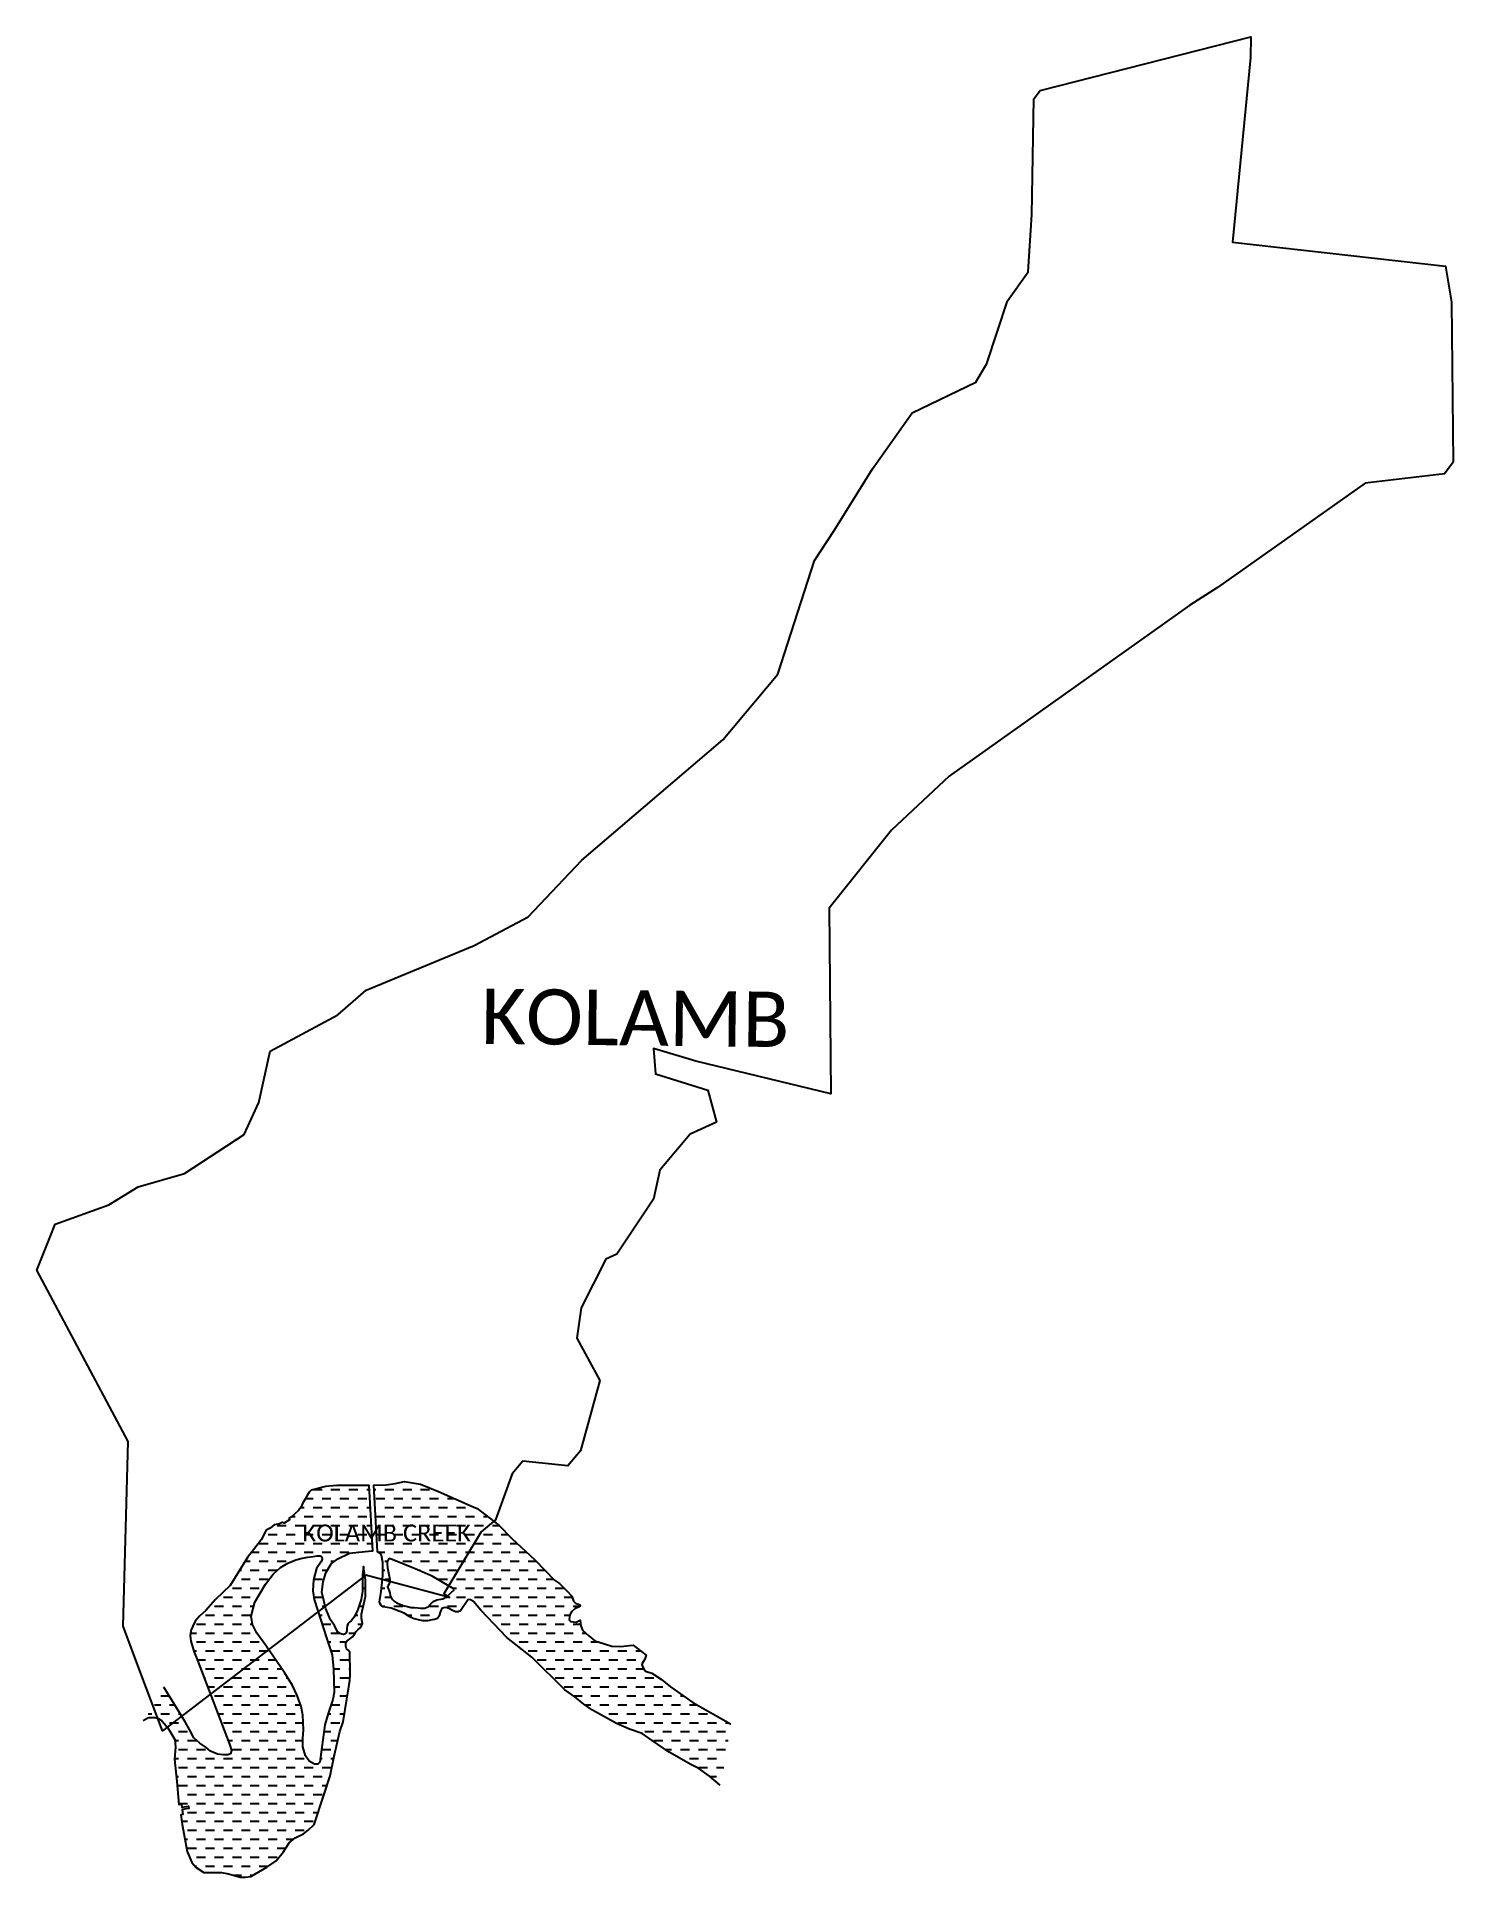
# Model space of a CAD drawing. Header units: metres. Extents: x 335632 to 338140, y 1777171 to 1780429.
import ezdxf

# ---------------------------------------------------------------- set-up
doc = ezdxf.new("R2010")
doc.units = ezdxf.units.M
doc.header["$MEASUREMENT"] = 0
for name, color, linetype in [('CREEK', 132, 'Continuous'), ('village', 3, 'Continuous'), ('VILLAGE NAME', 250, 'Continuous')]:
    doc.layers.add(name, color=color, linetype=linetype)
doc.layers.add('CREEK TEXT', color=7, linetype='Continuous', true_color=0x000000)
pattern_1 = [(0, (0, 0), (15.875, 15.875), [15.875, -15.875])]

msp = doc.modelspace()

# ---------------------------------------------------------------- hatches: boundary and pattern name
at = {"layer": 'CREEK'}
h = msp.add_hatch(dxfattribs=at)
h.set_pattern_fill('DASH', color=256, scale=5)
h.set_pattern_definition(pattern_1)
h.paths.add_polyline_path([(336168.8, 1777428.9), (336174.7, 1777445.7), (336184.7, 1777507.8), (336186.2, 1777518.9), (336187.1, 1777529.8), (336186.9, 1777538.8), (336186.6, 1777562.8), (336186.6, 1777569), (336183.8, 1777572.5), (336180.8, 1777575.4), (336179.2, 1777580), (336179.7, 1777584.8), (336182, 1777589.3), (336185.9, 1777592), (336191.3, 1777596.2), (336195.6, 1777601.7), (336197.7, 1777606), (336200.5, 1777608.9), (336204.5, 1777612.4), (336206.9, 1777615.7), (336208.7, 1777620), (336208.4, 1777623.2), (336207, 1777629.2), (336207, 1777636.5), (336214.5, 1777667.8), (336214.5, 1777696.5), (336210.6, 1777720.7), (336209, 1777706.8), (336209, 1777677), (336206.4, 1777662.2), (336200.4, 1777644.5), (336194.4, 1777631.1), (336189.2, 1777625.3), (336185.7, 1777622.6), (336182.9, 1777619.6), (336181.9, 1777615.9), (336181.2, 1777611.1), (336181, 1777606.9), (336180, 1777603.7), (336177.3, 1777601.3), (336175.3, 1777600.6), (336172.2, 1777601), (336169.2, 1777602.4), (336165.5, 1777604.9), (336162.1, 1777609.9), (336159.3, 1777616.2), (336152.5, 1777626.6), (336143.9, 1777646.1), (336136.8, 1777675.2), (336139.1, 1777694), (336143.8, 1777709.7), (336153.3, 1777725.7), (336165.2, 1777734.7), (336186, 1777744.5), (336224.6, 1777748.4), (336227.3, 1777748.4), (336220.8, 1777864.5), (336187.4, 1777864.5), (336163.6, 1777864.1), (336143.6, 1777862.6), (336117.9, 1777856.2), (336114.3, 1777852.7), (336110.9, 1777846.7), (336107.1, 1777840.4), (336103, 1777833.6), (336099.5, 1777825.1), (336095.8, 1777820.1), (336082.4, 1777808.4), (336078.9, 1777806.2), (336079.6, 1777803.7), (336070, 1777797.6), (336067.4, 1777799), (336066.5, 1777798.6), (336065.2, 1777798.1), (336062.2, 1777796.6), (336055.9, 1777795.1), (336052.6, 1777794.4), (336045.4, 1777788.5), (336038.6, 1777785.3), (336029.6, 1777768.2), (336024.3, 1777760.8), (336005.4, 1777736.8), (335974.6, 1777687.2), (335948.4, 1777662.7), (335931.4, 1777643.2), (335920.5, 1777633.1), (335912.5, 1777624.1), (335908.6, 1777615.3), (335905.6, 1777608.6), (335903.9, 1777598.6), (335905.2, 1777588.5), (335910.6, 1777569.1), (335916.3, 1777556.4), (335973.5, 1777406.4), (335977, 1777395.1), (335975, 1777389.1), (335970.7, 1777387.2), (335962.1, 1777387.2), (335951.9, 1777388.9), (335939.9, 1777394.1), (335932, 1777400.2), (335921, 1777408.1), (335910.5, 1777417.3), (335903.2, 1777431.1), (335895, 1777446), (335857, 1777507.4), (335838.1, 1777471.5), (335820.5, 1777448.1), (335829, 1777453), (335831.2, 1777453.4), (335833.7, 1777453.4), (335841.1, 1777453.4), (335847.4, 1777451.5), (335853.8, 1777447.4), (335861.8, 1777438.1), (335864.1, 1777435.4), (335876.8, 1777414.5), (335877.5, 1777401), (335875.9, 1777380), (335880.2, 1777340.1), (335882.7, 1777313.3), (335883.8, 1777299.5), (335888.1, 1777300.3), (335888.8, 1777294.8), (335900.9, 1777296.6), (335901.5, 1777292.7), (335889.5, 1777290.7), (335891, 1777281.6), (335887.3, 1777281.3), (335889.8, 1777264), (335898.7, 1777216.5), (335906.5, 1777196.8), (335914.3, 1777188.1), (335927.7, 1777179.4), (335959, 1777179.4), (335971.9, 1777176.7), (335992.3, 1777171), (336001.1, 1777170.8), (336011.4, 1777172.1), (336039.8, 1777188.6), (336056.2, 1777199.8), (336068.7, 1777215), (336079, 1777231.5), (336089.7, 1777240.4), (336104.7, 1777247.7), (336112.5, 1777254.1), (336123.4, 1777264.3), (336139.9, 1777314.5), (336151.6, 1777350.5), (336158.7, 1777385.2)])
h.paths.add_polyline_path([(336104.7, 1777431.8), (336103.5, 1777457.5), (336100.5, 1777473), (336093.5, 1777492.7), (336085, 1777510.3), (336071.1, 1777531.8), (336037.9, 1777581.3), (336021.6, 1777602.7), (336014.3, 1777618.3), (336011.9, 1777633.2), (336018.1, 1777658), (336037.2, 1777689.7), (336050.6, 1777707.5), (336063.7, 1777719), (336076.6, 1777727), (336090.6, 1777733), (336101.8, 1777735.6), (336112.3, 1777737.4), (336121.3, 1777738.8), (336128.5, 1777740), (336133.7, 1777739.9), (336135.5, 1777739.3), (336136.9, 1777737.3), (336137.4, 1777734), (336136.5, 1777730.6), (336127.5, 1777717.3), (336121.9, 1777697.3), (336121.1, 1777677.9), (336123.2, 1777662.2), (336130, 1777642.2), (336145.3, 1777594.5), (336155, 1777564.4), (336157.8, 1777539), (336158.8, 1777498.1), (336156.3, 1777485.4), (336147.9, 1777460.7), (336142.2, 1777440.5), (336133.5, 1777374.5), (336129.6, 1777371.2), (336123.7, 1777371.2), (336114.4, 1777376.3), (336107.7, 1777385.4), (336103.4, 1777401.8), (336103.4, 1777416.1)], flags=16)
h.paths.add_polyline_path([(336092.2, 1777744.7), (336408.6, 1777744.7), (336408.6, 1777817.4), (336092.2, 1777817.4)], flags=9)
h = msp.add_hatch(dxfattribs=at)
h.set_pattern_fill('DASH', color=256, scale=5)
h.set_pattern_definition(pattern_1)
h.paths.add_polyline_path([(336721.2, 1777531.8), (336709.8, 1777535.6), (336707.2, 1777539.7), (336705, 1777543.6), (336704, 1777545.8), (336703.7, 1777547.3), (336704.1, 1777549.1), (336706.2, 1777552.4), (336708.9, 1777556.9), (336711.4, 1777563.7), (336688, 1777581.9), (336681.9, 1777581.2), (336666.4, 1777579), (336650.6, 1777579.7), (336637.2, 1777584), (336620.6, 1777589.2), (336609.7, 1777598.1), (336598.3, 1777607.9), (336595.4, 1777616), (336594.4, 1777625.7), (336587.4, 1777622.3), (336578, 1777623.8), (336575.2, 1777627.1), (336575.3, 1777631.8), (336576.7, 1777636.8), (336579.9, 1777641.4), (336585, 1777646), (336592.5, 1777649.4), (336594.2, 1777650.6), (336594.6, 1777652.2), (336593.8, 1777653.2), (336591.7, 1777654.4), (336589.2, 1777654.9), (336585.9, 1777656), (336582.6, 1777659.3), (336581.4, 1777663.2), (336579.8, 1777668.4), (336570.9, 1777678.1), (336557.8, 1777690.6), (336549, 1777697), (336514.1, 1777732.6), (336473.2, 1777770.2), (336450.2, 1777793.9), (336412, 1777823.4), (336405.1, 1777826.8), (336343.7, 1777853.7), (336311.7, 1777866.6), (336283.3, 1777871.4), (336266.7, 1777867.6), (336251.1, 1777865.8), (336228.7, 1777865), (336235.2, 1777747.1), (336241.3, 1777743.5), (336242.6, 1777740.3), (336245.2, 1777727.8), (336245.2, 1777705.1), (336242.9, 1777688.1), (336241.7, 1777676.6), (336239.6, 1777662.1), (336239.3, 1777658.3), (336240.2, 1777654.8), (336242, 1777651.7), (336245.5, 1777649.6), (336259.9, 1777647.1), (336282.7, 1777638.2), (336292.6, 1777631.9), (336298.5, 1777629), (336308.2, 1777626.4), (336315.5, 1777625), (336324.3, 1777624.6), (336332.5, 1777626.4), (336336.4, 1777626.9), (336340.1, 1777628.2), (336343.2, 1777630.8), (336345.2, 1777634.3), (336345.9, 1777638.3), (336347.4, 1777643.1), (336349.7, 1777646.6), (336352.9, 1777648), (336357.3, 1777648.2), (336361.7, 1777646.5), (336368.2, 1777643.1), (336373.8, 1777640.8), (336378.2, 1777640.5), (336382.3, 1777642.3), (336396, 1777662.5), (336400.4, 1777661.9), (336405.2, 1777658.9), (336418.4, 1777643.7), (336464.3, 1777595), (336508.5, 1777560.2), (336567.3, 1777502.8), (336584.7, 1777490.3), (336601.1, 1777477.2), (336616.1, 1777466.4), (336658.5, 1777442.9), (336681.8, 1777433.1), (336704.4, 1777425.3), (336721.8, 1777412.6), (336751.9, 1777392.3), (336790.1, 1777370.6), (336804.7, 1777363.5), (336823.7, 1777349.6), (336842.2, 1777333.6), (336852.3, 1777382.6), (336860.5, 1777442.1), (336794.2, 1777479.9), (336754.2, 1777507.8), (336738.4, 1777520.9)])
h.paths.add_polyline_path([(336371.7, 1777680.2), (336357.5, 1777667.1), (336351, 1777663.6), (336340.4, 1777662.1), (336334.3, 1777658.7), (336329.8, 1777654.7), (336325.4, 1777649.4), (336318.8, 1777647.2), (336311.8, 1777647.4), (336306.9, 1777647.9), (336301.2, 1777648.3), (336295.2, 1777648.6), (336288.7, 1777650.1), (336282.5, 1777651.4), (336269.4, 1777656.8), (336265.2, 1777659.4), (336262.2, 1777662.6), (336259.7, 1777665.8), (336258, 1777669.5), (336257.5, 1777674.2), (336255.3, 1777679.7), (336253.7, 1777682.9), (336253.4, 1777684.5), (336253.8, 1777685.9), (336255.6, 1777688.9), (336256.7, 1777692.3), (336257.1, 1777697.8), (336256, 1777703.9), (336253.1, 1777718.3), (336252.9, 1777727), (336253.3, 1777730.2), (336254.1, 1777732.6), (336255.2, 1777733.9), (336256.7, 1777734.6), (336258.4, 1777734.5), (336302.3, 1777717), (336332.4, 1777703.9), (336369.2, 1777682.2)], flags=16)
h.paths.add_polyline_path([(336092.2, 1777744.7), (336408.6, 1777744.7), (336408.6, 1777817.4), (336092.2, 1777817.4)], flags=9)

# ---------------------------------------------------------------- linework, layer by layer
at = {"layer": 'CREEK', "flags": 128}
for points in [[(335820.5, 1777448.1), (335829, 1777453), (335831.2, 1777453.4), (335833.7, 1777453.4), (335841.1, 1777453.4), (335847.4, 1777451.5), (335853.8, 1777447.4), (335861.8, 1777438.1), (335864.1, 1777435.4), (335876.8, 1777414.5), (335877.5, 1777401), (335875.9, 1777380), (335880.2, 1777340.1), (335882.7, 1777313.3), (335883.8, 1777299.5), (335888.1, 1777300.3), (335888.8, 1777294.8), (335900.9, 1777296.6), (335901.5, 1777292.7), (335889.5, 1777290.7), (335891, 1777281.6), (335887.3, 1777281.3), (335889.8, 1777264), (335898.7, 1777216.5), (335906.5, 1777196.8), (335914.3, 1777188.1), (335927.7, 1777179.4), (335959, 1777179.4), (335971.9, 1777176.7), (335992.3, 1777171), (336001.1, 1777170.8), (336011.4, 1777172.1), (336039.8, 1777188.6), (336056.2, 1777199.8), (336068.7, 1777215), (336079, 1777231.5), (336089.7, 1777240.4), (336104.7, 1777247.7), (336112.5, 1777254.1), (336123.4, 1777264.3), (336139.9, 1777314.5), (336151.6, 1777350.5), (336158.7, 1777385.2), (336168.8, 1777428.9), (336174.7, 1777445.7), (336184.7, 1777507.8), (336186.2, 1777518.9), (336187.1, 1777529.8), (336186.9, 1777538.8), (336186.6, 1777562.8), (336186.6, 1777569), (336183.8, 1777572.5), (336180.8, 1777575.4), (336179.2, 1777580), (336179.7, 1777584.8), (336182, 1777589.3), (336185.9, 1777592), (336191.3, 1777596.2), (336195.6, 1777601.7), (336197.7, 1777606), (336200.5, 1777608.9), (336204.5, 1777612.4), (336206.9, 1777615.7), (336208.7, 1777620), (336208.4, 1777623.2), (336207, 1777629.2), (336207, 1777636.5), (336214.5, 1777667.8), (336214.5, 1777696.5), (336210.6, 1777720.7), (336209, 1777706.8), (336209, 1777677), (336206.4, 1777662.2), (336200.4, 1777644.5), (336194.4, 1777631.1), (336189.2, 1777625.3), (336185.7, 1777622.6), (336182.9, 1777619.6), (336181.9, 1777615.9), (336181.2, 1777611.1), (336181, 1777606.9), (336180, 1777603.7), (336177.3, 1777601.3), (336175.3, 1777600.6), (336172.2, 1777601), (336169.2, 1777602.4), (336165.5, 1777604.9), (336162.1, 1777609.9), (336159.3, 1777616.2), (336152.5, 1777626.6), (336143.9, 1777646.1), (336136.8, 1777675.2), (336139.1, 1777694), (336143.8, 1777709.7), (336153.3, 1777725.7), (336165.2, 1777734.7), (336186, 1777744.5), (336224.6, 1777748.4), (336227.3, 1777748.4), (336220.8, 1777864.5), (336187.4, 1777864.5), (336163.6, 1777864.1), (336143.6, 1777862.6), (336117.9, 1777856.2), (336114.3, 1777852.7), (336110.9, 1777846.7), (336107.1, 1777840.4), (336103, 1777833.6), (336099.5, 1777825.1), (336095.8, 1777820.1), (336082.4, 1777808.4), (336078.9, 1777806.2), (336079.6, 1777803.7), (336070, 1777797.6), (336067.4, 1777799), (336066.5, 1777798.6), (336065.2, 1777798.1), (336062.2, 1777796.6), (336055.9, 1777795.1), (336052.6, 1777794.4), (336045.4, 1777788.5), (336038.6, 1777785.3), (336029.6, 1777768.2), (336024.3, 1777760.8), (336005.4, 1777736.8), (335974.6, 1777687.2), (335948.4, 1777662.7), (335931.4, 1777643.2), (335920.5, 1777633.1), (335912.5, 1777624.1), (335908.6, 1777615.3), (335905.6, 1777608.6), (335903.9, 1777598.6), (335905.2, 1777588.5), (335910.6, 1777569.1), (335916.3, 1777556.4), (335973.5, 1777406.4), (335977, 1777395.1), (335975, 1777389.1), (335970.7, 1777387.2), (335962.1, 1777387.2), (335951.9, 1777388.9), (335939.9, 1777394.1), (335932, 1777400.2), (335921, 1777408.1), (335910.5, 1777417.3), (335903.2, 1777431.1), (335895, 1777446), (335857, 1777507.4)], [(336842.2, 1777333.6), (336823.7, 1777349.6), (336804.7, 1777363.5), (336790.1, 1777370.6), (336751.9, 1777392.3), (336721.8, 1777412.6), (336704.4, 1777425.3), (336681.8, 1777433.1), (336658.5, 1777442.9), (336616.1, 1777466.4), (336601.1, 1777477.2), (336584.7, 1777490.3), (336567.3, 1777502.8), (336508.5, 1777560.2), (336464.3, 1777595), (336418.4, 1777643.7), (336405.2, 1777658.9), (336400.4, 1777661.9), (336396, 1777662.5), (336382.3, 1777642.3), (336378.2, 1777640.5), (336373.8, 1777640.8), (336368.2, 1777643.1), (336361.7, 1777646.5), (336357.3, 1777648.2), (336352.9, 1777648), (336349.7, 1777646.6), (336347.4, 1777643.1), (336345.9, 1777638.3), (336345.2, 1777634.3), (336343.2, 1777630.8), (336340.1, 1777628.2), (336336.4, 1777626.9), (336332.5, 1777626.4), (336324.3, 1777624.6), (336315.5, 1777625), (336308.2, 1777626.4), (336298.5, 1777629), (336292.6, 1777631.9), (336282.7, 1777638.2), (336259.9, 1777647.1), (336245.5, 1777649.6), (336242, 1777651.7), (336240.2, 1777654.8), (336239.3, 1777658.3), (336239.6, 1777662.1), (336241.7, 1777676.6), (336242.9, 1777688.1), (336245.2, 1777705.1), (336245.2, 1777727.8), (336242.6, 1777740.3), (336241.3, 1777743.5), (336235.2, 1777747.1), (336235.2, 1777747.1), (336228.7, 1777865), (336251.1, 1777865.8), (336266.7, 1777867.6), (336283.3, 1777871.4), (336311.7, 1777866.6), (336343.7, 1777853.7), (336405.1, 1777826.8), (336412, 1777823.4), (336450.2, 1777793.9), (336473.2, 1777770.2), (336514.1, 1777732.6), (336549, 1777697), (336557.8, 1777690.6), (336570.9, 1777678.1), (336579.8, 1777668.4), (336581.4, 1777663.2), (336582.6, 1777659.3), (336585.9, 1777656), (336589.2, 1777654.9), (336591.7, 1777654.4), (336593.8, 1777653.2), (336594.6, 1777652.2), (336594.2, 1777650.6), (336592.5, 1777649.4), (336585, 1777646), (336579.9, 1777641.4), (336576.7, 1777636.8), (336575.3, 1777631.8), (336575.2, 1777627.1), (336578, 1777623.8), (336587.4, 1777622.3), (336594.4, 1777625.7), (336595.4, 1777616), (336598.3, 1777607.9), (336609.7, 1777598.1), (336620.6, 1777589.2), (336637.2, 1777584), (336650.6, 1777579.7), (336666.4, 1777579), (336681.9, 1777581.2), (336688, 1777581.9), (336711.4, 1777563.7), (336708.9, 1777556.9), (336706.2, 1777552.4), (336704.1, 1777549.1), (336703.7, 1777547.3), (336704, 1777545.8), (336705, 1777543.6), (336707.2, 1777539.7), (336709.8, 1777535.6), (336721.2, 1777531.8), (336738.4, 1777520.9), (336754.2, 1777507.8), (336794.2, 1777479.9), (336860.5, 1777442.1), (336860.5, 1777442.1)]]:
    msp.add_lwpolyline(points, dxfattribs=at)
at = {"layer": 'CREEK'}
msp.add_lwpolyline([(336142.2, 1777440.5), (336133.5, 1777374.5), (336129.6, 1777371.2), (336123.7, 1777371.2), (336114.4, 1777376.3), (336107.7, 1777385.4), (336103.4, 1777401.8), (336103.4, 1777416.1), (336104.7, 1777431.8), (336103.5, 1777457.5), (336100.5, 1777473), (336093.5, 1777492.7), (336085, 1777510.3), (336071.1, 1777531.8), (336037.9, 1777581.3), (336021.6, 1777602.7), (336014.3, 1777618.3), (336011.9, 1777633.2), (336018.1, 1777658), (336037.2, 1777689.7), (336050.6, 1777707.5), (336063.7, 1777719), (336076.6, 1777727), (336090.6, 1777733), (336101.8, 1777735.6), (336112.3, 1777737.4), (336121.3, 1777738.8), (336128.5, 1777740), (336133.7, 1777739.9), (336135.5, 1777739.3), (336136.9, 1777737.3), (336137.4, 1777734), (336136.5, 1777730.6), (336127.5, 1777717.3), (336121.9, 1777697.3), (336121.1, 1777677.9), (336123.2, 1777662.2), (336130, 1777642.2), (336145.3, 1777594.5), (336155, 1777564.4), (336157.8, 1777539), (336158.8, 1777498.1), (336156.3, 1777485.4), (336147.9, 1777460.7), (336142.2, 1777440.5)], dxfattribs=at)
msp.add_lwpolyline([(336371.7, 1777680.2), (336369.2, 1777682.2), (336332.4, 1777703.9), (336302.3, 1777717), (336258.4, 1777734.5), (336256.7, 1777734.6), (336255.2, 1777733.9), (336254.1, 1777732.6), (336253.3, 1777730.2), (336252.9, 1777727), (336253.1, 1777718.3), (336256, 1777703.9), (336257.1, 1777697.8), (336256.7, 1777692.3), (336255.6, 1777688.9), (336253.8, 1777685.9), (336253.4, 1777684.5), (336253.7, 1777682.9), (336255.3, 1777679.7), (336257.5, 1777674.2), (336258, 1777669.5), (336259.7, 1777665.8), (336262.2, 1777662.6), (336265.2, 1777659.4), (336269.4, 1777656.8), (336282.5, 1777651.4), (336288.7, 1777650.1), (336295.2, 1777648.6), (336301.2, 1777648.3), (336306.9, 1777647.9), (336311.8, 1777647.4), (336318.8, 1777647.2), (336325.4, 1777649.4), (336329.8, 1777654.7), (336334.3, 1777658.7), (336340.4, 1777662.1), (336351, 1777663.6), (336357.5, 1777667.1)], close=True, dxfattribs=at)
at = {"layer": 'village', "color": 3, "true_color": 0x00ff00}
msp.add_polyline3d([(338140.4, 1779676.3, 0), (338125, 1779655.5, 0), (337984.3, 1779639.3, 0), (337723, 1779454.3, 0), (337674.2, 1779423.3, 0), (337247.7, 1779120.4, 0), (337145.7, 1779024.9, 0), (337035.6, 1778886.5, 0), (337038, 1778557.8, 0), (336799.2, 1778615.6, 0), (336724.3, 1778638.1, 0), (336727.6, 1778593.2, 0), (336820.4, 1778564, 0), (336835.9, 1778507.5, 0), (336789, 1778486.3, 0), (336735.6, 1778422.7, 0), (336724, 1778371.5, 0), (336659.3, 1778273.8, 0), (336640.1, 1778264.9, 0), (336596.2, 1778179, 0), (336588.6, 1778125.3, 0), (336629, 1778050.1, 0), (336594.7, 1777925.7, 0), (336572.4, 1777899.3, 0), (336492.7, 1777907.6, 0), (336474, 1777885.1, 0), (336444.3, 1777803.8, 0), (336419.3, 1777782.3, 0), (336352.9, 1777672.7, 0), (336362.9, 1777666.1, 0), (336214.7, 1777705.8, 0), (335854.5, 1777430, 0), (335816.5, 1777531.2, 0), (335785, 1777615.2, 0), (335793.8, 1777942.3, 0), (335632.1, 1778245.4, 0), (335655.7, 1778304.7, 0), (335664.6, 1778327, 0), (335759.9, 1778361.3, 0), (335811.6, 1778393.1, 0), (335893.6, 1778416.6, 0), (335999.6, 1778485.6, 0), (336025.5, 1778542.3, 0), (336045.2, 1778633.6, 0), (336165.4, 1778697.8, 0), (336215.6, 1778741.2, 0), (336406.9, 1778820.5, 0), (336502.5, 1778871.1, 0), (336597.4, 1778971.5, 0), (336846.9, 1779184.6, 0), (336944.2, 1779300.6, 0), (337009.5, 1779502.1, 0), (337043.9, 1779555, 0), (337112.1, 1779664.3, 0), (337182.4, 1779763.4, 0), (337294.8, 1779818.1, 0), (337314.8, 1779850.7, 0), (337351, 1779962.1, 0), (337387.5, 1780013.1, 0), (337394.2, 1780114.8, 0), (337397.6, 1780319.7, 0), (337408.9, 1780334.2, 0), (337781.9, 1780429.3, 0), (337781.6, 1780392.5, 0), (337749.8, 1780065.9, 0), (338126.7, 1780023, 0), (338137.7, 1779959.3, 0)], close=True, dxfattribs=at)
msp.add_polyline3d([(338140.4, 1779676.3, 0), (338125, 1779655.5, 0), (337984.3, 1779639.3, 0), (337723, 1779454.3, 0), (337674.2, 1779423.3, 0), (337247.7, 1779120.4, 0), (337145.7, 1779024.9, 0), (337035.6, 1778886.5, 0), (337038, 1778557.8, 0), (336799.2, 1778615.6, 0), (336724.3, 1778638.1, 0), (336727.6, 1778593.2, 0), (336820.4, 1778564, 0), (336835.9, 1778507.5, 0), (336789, 1778486.3, 0), (336735.6, 1778422.7, 0), (336724, 1778371.5, 0), (336659.3, 1778273.8, 0), (336640.1, 1778264.9, 0), (336596.2, 1778179, 0), (336588.6, 1778125.3, 0), (336629, 1778050.1, 0), (336594.7, 1777925.7, 0), (336572.4, 1777899.3, 0), (336492.7, 1777907.6, 0), (336474, 1777885.1, 0), (336444.3, 1777803.8, 0), (336419.3, 1777782.3, 0), (336352.9, 1777672.7, 0), (336362.9, 1777666.1, 0), (336214.7, 1777705.8, 0), (335854.5, 1777430, 0), (335816.5, 1777531.2, 0), (335785, 1777615.2, 0), (335793.8, 1777942.3, 0), (335632.1, 1778245.4, 0), (335655.7, 1778304.7, 0), (335664.6, 1778327, 0), (335759.9, 1778361.3, 0), (335811.6, 1778393.1, 0), (335893.6, 1778416.6, 0), (335999.6, 1778485.6, 0), (336025.5, 1778542.3, 0), (336045.2, 1778633.6, 0), (336165.4, 1778697.8, 0), (336215.6, 1778741.2, 0), (336406.9, 1778820.5, 0), (336502.5, 1778871.1, 0), (336597.4, 1778971.5, 0), (336846.9, 1779184.6, 0), (336944.2, 1779300.6, 0), (337009.5, 1779502.1, 0), (337043.9, 1779555, 0), (337112.1, 1779664.3, 0), (337182.4, 1779763.4, 0), (337294.8, 1779818.1, 0), (337314.8, 1779850.7, 0), (337351, 1779962.1, 0), (337387.5, 1780013.1, 0), (337394.2, 1780114.8, 0), (337397.6, 1780319.7, 0), (337408.9, 1780334.2, 0), (337781.9, 1780429.3, 0), (337781.6, 1780392.5, 0), (337749.8, 1780065.9, 0), (338126.7, 1780023, 0), (338137.7, 1779959.3, 0)], close=True, dxfattribs=at)

# ---------------------------------------------------------------- texts
at = {"layer": 'CREEK TEXT', "insert": (335957.9, 1777795.2), "char_height": 30, "attachment_point": 1}
msp.add_mtext_dynamic_manual_height_columns('\\pxqc;{\\fCalibri|b0|i0|c0|p34;KOLAMB CREEK}', width=587.816, gutter_width=1, heights=[0], dxfattribs=at)
at = {"layer": 'VILLAGE NAME', "insert": (336419.7, 1778744.2), "char_height": 97.83, "attachment_point": 1, "rotation": 359.3742}
msp.add_mtext_dynamic_manual_height_columns('{\\fCalibri|b0|i0|c0|p34;KOLAMB}', width=965.367, gutter_width=489.2, heights=[0], dxfattribs=at)

doc.saveas('drawing.dxf')
